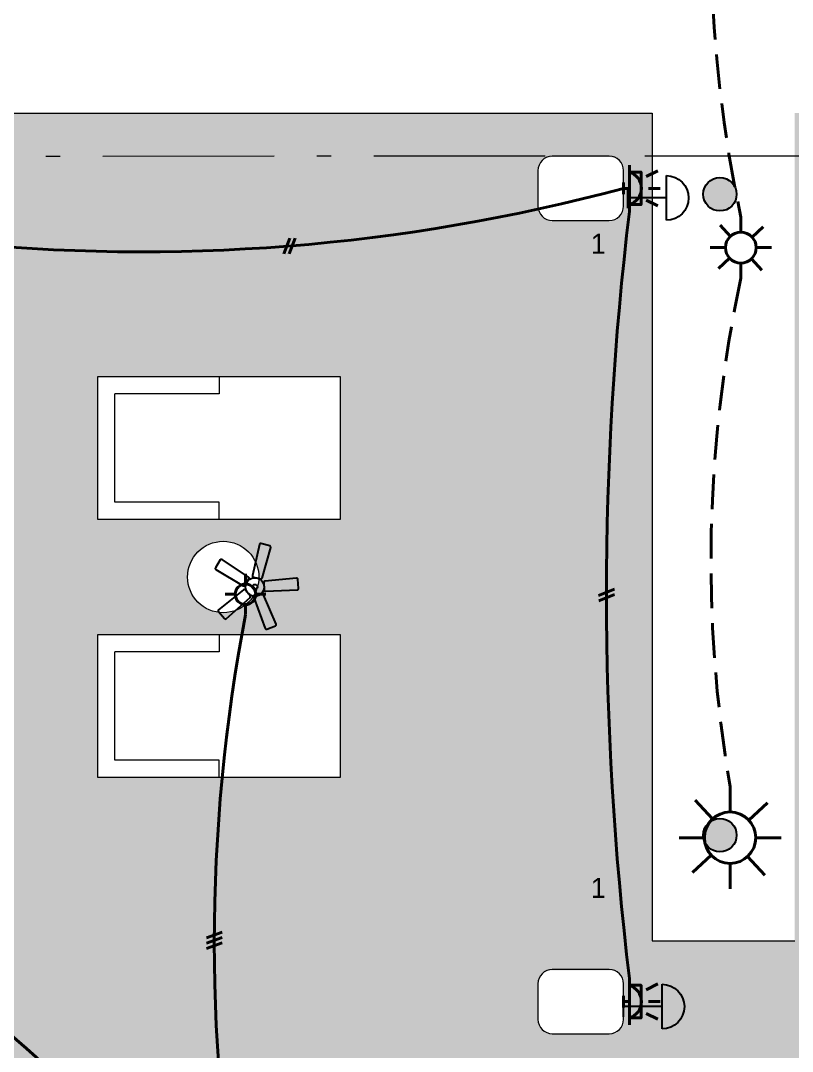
# Model space of a CAD drawing. Header units: metres. Extents: x 14 to 2416, y -346 to 476.
# Drawn here: x 57.78 to 63.18, y -76.9 to -69.68 of the extents above; entities that cross this region are included whole.
import ezdxf

# ---------------------------------------------------------------- set-up
doc = ezdxf.new("R2010")
doc.units = ezdxf.units.M
for name, pattern in [('0', [0]), ('ACAD_ISO10W100', [18, 12, -3, 0, -3]), ('Dash Style-2', [0.694425, 0.48607, -0.208355])]:
    doc.linetypes.add(name, pattern=pattern)
doc.layers.get('0').update_dxf_attribs({"linetype": '0', "lineweight": 20})
for name, color, linetype, lineweight in [('A-ANNO-TEXT', 20, 'Continuous', 13), ('A-WALL', 250, 'Continuous', 20), ('baños', 251, 'Continuous', 0), ('E Salida Luces', 22, 'Continuous', 40), ('E Tuberia Emp Losa', 22, 'Continuous', 40), ('E Tuberia Emp Piso', 24, 'Dash Style-2', 40), ('MOBILIARIOS', 252, 'Continuous', 0), ('piso', 253, 'Continuous', 0)]:
    doc.layers.add(name, color=color, linetype=linetype, lineweight=lineweight)
doc.layers.add('hatch piso', color=253, linetype='Continuous', lineweight=0, transparency=0.7)
doc.layers.add('MAVA Luminarias', color=1, linetype='Continuous')
doc.layers.add('SOLAR', color=7, linetype='ACAD_ISO10W100', lineweight=9, true_color=0xff1414)
doc.styles.add('CENTURY GOTHIC', font='GOTHIC.TTF')

# ---------------------------------------------------------------- blocks, each defined once
blk = doc.blocks.new('A$Cd6acdfdc')
at = {"layer": 'MAVA Luminarias', "transparency": 33554687}
blk.add_hatch(color=2, dxfattribs=at).paths.add_polyline_path([(0, 0.079, 1), (0.158, 0.079, 1)])
at = {"layer": 'MAVA Luminarias', "color": 2, "transparency": 33554687}
blk.add_circle((0.079, 0.079), 0.079, dxfattribs=at)
blk = doc.blocks.new('SCONCE 1')
at = {"layer": 'MAVA Luminarias', "color": 5, "linetype": 'Continuous'}
for p, q in [((-1.374, 0.679), (-1.374, 1.191)), ((-0.931, 0.816), (-0.931, 1.054)), ((-1.374, 0.935), (-0.931, 0.935))]:
    blk.add_line(p, q, dxfattribs=at)
blk.add_arc((-1.374, 0.935), 0.256, 90, 270, dxfattribs=at)
blk = doc.blocks.new('abanico mava')
at = {"layer": 'MAVA Luminarias', "linetype": 'ByBlock', "lineweight": -2, "extrusion": (4.64878e-10, 3.72215e-09, 1), "elevation": 0}
for points in [[(513803.102, 2035248.678), (513803.215, 2035249.086, 0.421374), (513803.203, 2035249.107), (513803.084, 2035249.136, 0.421374), (513803.064, 2035249.124), (513802.972, 2035248.71, 0.407089), (513802.984, 2035248.69), (513803.082, 2035248.666, 0.407089)], [(513802.921, 2035248.69), (513802.567, 2035248.923, 0.421374), (513802.544, 2035248.918), (513802.479, 2035248.814, 0.421374), (513802.485, 2035248.791), (513802.85, 2035248.576, 0.407089), (513802.873, 2035248.581), (513802.926, 2035248.667, 0.407089)], [(513802.993, 2035248.405), (513803.142, 2035248.008, 0.421374), (513803.164, 2035247.998), (513803.278, 2035248.044, 0.421374), (513803.287, 2035248.066), (513803.118, 2035248.455, 0.407089), (513803.096, 2035248.464), (513803.003, 2035248.426, 0.407089)]]:
    blk.add_lwpolyline(points, format="xyb", close=True, dxfattribs=at)
at = {"layer": 'MAVA Luminarias', "linetype": 'ByBlock', "lineweight": -2, "extrusion": (4.64878e-10, 3.72215e-09, 1)}
for points in [[(513803.147, 2035248.501), (513803.57, 2035248.521, 0.421374), (513803.586, 2035248.539), (513803.578, 2035248.661, 0.421374), (513803.559, 2035248.676), (513803.137, 2035248.636, 0.407089), (513803.122, 2035248.618), (513803.129, 2035248.517, 0.407089)], [(513802.854, 2035248.521), (513802.522, 2035248.257, 0.421374), (513802.52, 2035248.233), (513802.599, 2035248.139, 0.421374), (513802.623, 2035248.137), (513802.94, 2035248.418, 0.407089), (513802.942, 2035248.442), (513802.877, 2035248.519, 0.407089)]]:
    blk.add_lwpolyline(points, format="xyb", close=True, dxfattribs=at)
at = {"layer": 'MAVA Luminarias', "linetype": 'ByBlock', "lineweight": -2}
for radius in [0.123, 0.0335]:
    blk.add_circle((513803.004, 2035248.559), radius, dxfattribs=at)
blk = doc.blocks.new('PL BASE 1N NASAS 09')
at = {"layer": 'A-WALL'}
for points in [[(-88.4811, -35.2518), (-88.8811, -35.2518, 0.414214), (-88.9811, -35.3518), (-88.9811, -35.6018, 0.414214), (-88.8811, -35.7018), (-88.4811, -35.7018, 0.414214), (-88.3811, -35.6018), (-88.3811, -35.3518, 0.414214)], [(-88.4811, -40.9497), (-88.8811, -40.9497, 0.414214), (-88.9811, -41.0497), (-88.9811, -41.2997, 0.414214), (-88.8811, -41.3997), (-88.4811, -41.3997, 0.414214), (-88.3811, -41.2997), (-88.3811, -41.0497, 0.414214)]]:
    blk.add_lwpolyline(points, format="xyb", close=True, dxfattribs=at)
at = {"layer": 'piso'}
for p, q in [((-98.0565, -34.9497), (-88.1811, -34.9497)), ((-88.1811, -34.9497), (-88.1811, -40.7497)), ((-88.1811, -40.7497), (-87.1811, -40.7497))]:
    blk.add_line(p, q, dxfattribs=at)
blk = doc.blocks.new('PL MUEBLES 1N NASAS 09')
at = {"layer": 'hatch piso'}
h = blk.add_hatch(dxfattribs=at)
h.set_pattern_fill('AR-BRSTD', color=256, scale=0.002, angle=-90)
h.set_pattern_definition([(270, (32.50438, 232.01007), (0.1354836, -2e-17), []), (0, (32.50438, 232.01007), (0.1354836, 0.2032), [0.1354836, -0.1354836])])
h.paths.add_polyline_path([(77.6423, 53.2549), (75.0805, 53.2549), (75.0805, 47.4481), (74.0805, 47.4481), (74.0805, 53.2536), (64.2055, 53.2536), (64.2055, 52.9536), (68.8805, 52.9536), (68.8805, 32.9536), (64.2055, 32.9536), (64.2055, 32.6536), (74.0805, 32.6536), (74.0805, 38.459), (75.0805, 38.459), (75.0805, 32.6549), (77.6423, 32.6549)])
h.paths.add_polyline_path([(72.263, 46.1088), (72.263, 45.6588), (72.6881, 45.6588), (72.6881, 44.6588), (70.0881, 44.6588), (70.0881, 45.6588), (70.5049, 45.6588), (70.5049, 46.1088)], flags=16)
h.paths.add_polyline_path([(70.1951, 48.5995), (70.1951, 49.5995), (71.8951, 49.5995), (71.8951, 48.5995)], flags=16)
edge = h.paths.add_edge_path(flags=16)
edge.add_arc((73.3805, 47.1481), 0.1, 90, 180, ccw=False)
edge.add_line((73.3805, 47.2481), (73.7805, 47.2481))
edge.add_arc((73.7805, 47.1481), 0.1, 0, 90, ccw=False)
edge.add_line((73.8805, 47.1481), (73.8805, 46.8981))
edge.add_arc((73.7805, 46.8981), 0.1, -90, 0, ccw=False)
edge.add_line((73.7805, 46.7981), (73.3805, 46.7981))
edge.add_arc((73.3805, 46.8981), 0.1, 180, 270, ccw=False)
edge.add_line((73.2805, 46.8981), (73.2805, 47.1481))
edge = h.paths.add_edge_path(flags=16)
edge.add_arc((71.0742, 50.0034), 0.25, 0, 360)
edge = h.paths.add_edge_path(flags=16)
edge.add_ellipse((71.5381, 43.9234), major_axis=(0.8, 0.0085), ratio=0.419259, start_angle=0, end_angle=360)
h.paths.add_polyline_path([(72.6881, 44.3074), (73.4881, 44.3074), (73.4881, 43.5074), (72.6881, 43.5074)], flags=16)
h.paths.add_polyline_path([(70.0881, 44.3074), (70.0881, 43.5074), (69.2881, 43.5074), (69.2881, 44.3074)], flags=16)
h.paths.add_polyline_path([(70.1951, 50.4072), (70.1951, 51.4072), (71.8951, 51.4072), (71.8951, 50.4072)], flags=16)
edge = h.paths.add_edge_path(flags=16)
edge.add_ellipse((71.5381, 41.9837), major_axis=(0.8, -0.0085), ratio=0.419259, start_angle=0, end_angle=360, ccw=False)
h.paths.add_polyline_path([(72.6881, 42.3997), (73.4881, 42.3997), (73.4881, 41.5997), (72.6881, 41.5997)], flags=16)
h.paths.add_polyline_path([(70.0881, 42.3997), (70.0881, 41.5997), (69.2881, 41.5997), (69.2881, 42.3997)], flags=16)
edge = h.paths.add_edge_path(flags=16)
edge.add_line((73.2805, 52.5959), (73.2805, 52.8459))
edge.add_arc((73.3805, 52.8459), 0.1, 90, 180, ccw=False)
edge.add_line((73.3805, 52.9459), (73.7805, 52.9459))
edge.add_arc((73.7805, 52.8459), 0.1, 0, 90, ccw=False)
edge.add_line((73.8805, 52.8459), (73.8805, 52.5959))
edge.add_arc((73.7805, 52.5959), 0.1, -90, 0, ccw=False)
edge.add_line((73.7805, 52.4959), (73.3805, 52.4959))
edge.add_arc((73.3805, 52.5959), 0.1, 180, 270, ccw=False)
h.paths.add_polyline_path([(72.6881, 41.2483), (72.6881, 40.2483), (72.263, 40.2483), (72.263, 39.7983), (70.5049, 39.7983), (70.5049, 40.2483), (70.0881, 40.2483), (70.0881, 41.2483)], flags=16)
edge = h.paths.add_edge_path(flags=16)
edge.add_line((73.3805, 39.099), (73.7805, 39.099))
edge.add_arc((73.7805, 38.999), 0.1, 0, 90, ccw=False)
edge.add_line((73.8805, 38.999), (73.8805, 38.749))
edge.add_arc((73.7805, 38.749), 0.1, -90, 0, ccw=False)
edge.add_line((73.7805, 38.649), (73.3805, 38.649))
edge.add_arc((73.3805, 38.749), 0.1, 180, 270, ccw=False)
edge.add_line((73.2805, 38.749), (73.2805, 38.999))
edge.add_arc((73.3805, 38.999), 0.1, 90, 180, ccw=False)
edge = h.paths.add_edge_path(flags=0)
edge.add_line((70.4837, 36.7952), (70.4399, 36.8229))
edge.add_line((70.4399, 36.8229), (70.4131, 36.7807))
edge.add_line((70.4131, 36.7807), (70.3286, 36.8341))
edge.add_arc((70.195, 36.6229), 0.25, 57.68021, 237.68021)
edge.add_line((70.0613, 36.4116), (70.1458, 36.3581))
edge.add_line((70.1458, 36.3581), (70.1191, 36.3159))
edge.add_line((70.1191, 36.3159), (70.1731, 36.2817))
edge.add_arc((71.2562, 35.9774), 1.125, 133.37096, 164.30948, ccw=False)
edge = h.paths.add_edge_path(flags=16)
edge.add_arc((70.0042, 35.9865), 0.2909, 89.25887, 335.97934, ccw=False)
edge.add_line((70.008, 36.2774), (70.108, 36.2774))
edge.add_line((70.108, 36.2774), (70.108, 36.2274))
edge.add_line((70.108, 36.2274), (70.008, 36.2274))
edge.add_arc((70.008, 35.9774), 0.25, 90, 270)
edge.add_line((70.008, 35.7274), (70.108, 35.7274))
edge.add_line((70.108, 35.7274), (70.108, 35.6774))
edge.add_line((70.108, 35.6774), (70.1799, 35.6774))
edge.add_line((70.1799, 35.6774), (70.1191, 35.639))
edge.add_line((70.1191, 35.639), (70.1458, 35.5967))
edge.add_line((70.1458, 35.5967), (70.0613, 35.5433))
edge.add_arc((70.195, 35.332), 0.25, 122.31979, 302.31979)
edge.add_line((70.3286, 35.1207), (70.4131, 35.1742))
edge.add_line((70.4131, 35.1742), (70.4399, 35.1319))
edge.add_line((70.4399, 35.1319), (70.3554, 35.0785))
edge.add_arc((70.1898, 35.3287), 0.3, 211.27428, 303.49799, ccw=False)
edge.add_arc((70.2847, 34.8472), 0.4791, -37.75931, 137.1635, ccw=False)
edge.add_arc((70.6181, 34.7662), 0.2172, 282.0494, 481.72819)
edge.add_line((70.5039, 34.9509), (70.544, 35.0426))
edge.add_line((70.544, 35.0426), (70.5898, 35.0225))
edge.add_line((70.5898, 35.0225), (70.5497, 34.9309))
edge.add_arc((70.79, 34.8563), 0.2515, -29.97721, 162.74223, ccw=False)
edge.add_line((71.0078, 34.7306), (71.0479, 34.8222))
edge.add_line((71.0479, 34.8222), (71.0937, 34.8022))
edge.add_line((71.0937, 34.8022), (71.1225, 34.8681))
edge.add_line((71.1225, 34.8681), (71.1334, 34.797))
edge.add_line((71.1334, 34.797), (71.1828, 34.8046))
edge.add_line((71.1828, 34.8046), (71.198, 34.7057))
edge.add_arc((71.443, 34.7571), 0.2504, 5.56994, 191.83466, ccw=False)
edge.add_line((71.6922, 34.7814), (71.6771, 34.8802))
edge.add_line((71.6771, 34.8802), (71.7265, 34.8878))
edge.add_line((71.7265, 34.8878), (71.7156, 34.9588))
edge.add_line((71.7156, 34.9588), (71.7628, 34.9046))
edge.add_line((71.7628, 34.9046), (71.8005, 34.9374))
edge.add_line((71.8005, 34.9374), (71.8662, 34.862))
edge.add_arc((72.0737, 35.0044), 0.2516, 47.58671, 214.45746, ccw=False)
edge.add_line((72.2434, 35.1902), (72.1778, 35.2656))
edge.add_line((72.1778, 35.2656), (72.2155, 35.2984))
edge.add_line((72.2155, 35.2984), (72.1612, 35.3608))
edge.add_line((72.1612, 35.3608), (72.2391, 35.3331))
edge.add_line((72.2391, 35.3331), (72.2559, 35.3802))
edge.add_line((72.2559, 35.3802), (72.3501, 35.3468))
edge.add_arc((72.4234, 35.586), 0.2502, 67.92435, 252.95457, ccw=False)
edge.add_line((72.5175, 35.8179), (72.4233, 35.8514))
edge.add_line((72.4233, 35.8514), (72.44, 35.8985))
edge.add_line((72.44, 35.8985), (72.3723, 35.9226))
edge.add_line((72.3723, 35.9226), (72.4424, 35.9384))
edge.add_line((72.4424, 35.9384), (72.4313, 35.9872))
edge.add_line((72.4313, 35.9872), (72.5289, 36.0093))
edge.add_arc((72.4445, 36.2465), 0.2518, 95.95001, 289.56847, ccw=False)
edge.add_line((72.4184, 36.4969), (72.3209, 36.4749))
edge.add_line((72.3209, 36.4749), (72.3099, 36.5236))
edge.add_line((72.3099, 36.5236), (72.2397, 36.5077))
edge.add_line((72.2397, 36.5077), (72.2905, 36.5587))
edge.add_line((72.2905, 36.5587), (72.2551, 36.594))
edge.add_line((72.2551, 36.594), (72.3257, 36.6648))
edge.add_arc((72.1487, 36.8413), 0.25, 315.07903, 495.07903)
edge.add_line((71.9717, 37.0178), (71.9011, 36.947))
edge.add_line((71.9011, 36.947), (71.8657, 36.9823))
edge.add_line((71.8657, 36.9823), (71.9363, 37.0531))
edge.add_arc((72.1119, 36.9416), 0.2081, -66.66126, 147.57331, ccw=False)
edge.add_arc((72.46, 37.8666), 1.1473, 197.48909, 256.61195, ccw=False)
edge.add_arc((71.3445, 37.2226), 0.3, -4.05695, 85.94305, ccw=False)
edge.add_line((71.6438, 37.2013), (71.6367, 37.1016))
edge.add_line((71.6367, 37.1016), (71.5868, 37.1051))
edge.add_line((71.5868, 37.1051), (71.5939, 37.2049))
edge.add_arc((71.3445, 37.2226), 0.25, 355.94305, 535.94305)
edge.add_line((71.0952, 37.2403), (71.0881, 37.1405))
edge.add_line((71.0881, 37.1405), (71.0382, 37.144))
edge.add_line((71.0382, 37.144), (71.0331, 37.0723))
edge.add_line((71.0331, 37.0723), (70.9991, 37.1357))
edge.add_line((70.9991, 37.1357), (70.955, 37.112))
edge.add_line((70.955, 37.112), (70.9077, 37.2001))
edge.add_arc((70.4179, 37.5831), 0.6217, 274.55284, 321.97284, ccw=False)
edge.add_line((70.4673, 36.9633), (70.5146, 36.8752))
edge.add_line((70.5146, 36.8752), (70.4706, 36.8515))
edge.add_line((70.4706, 36.8515), (70.4233, 36.9396))
edge.add_arc((70.6845, 37.0871), 0.3, 117.21733, 209.44104, ccw=False)
edge.add_arc((71.7235, 36.3655), 1.5363, 139.95915, 198.89214)
edge = h.paths.add_edge_path(flags=0)
edge.add_arc((71.2562, 35.9774), 0.7, 0, 360)
edge = h.paths.add_edge_path(flags=16)
edge.add_line((73.3805, 33.4111), (73.7805, 33.4111))
edge.add_arc((73.7805, 33.3111), 0.1, 0, 90, ccw=False)
edge.add_line((73.8805, 33.3111), (73.8805, 33.0611))
edge.add_arc((73.7805, 33.0611), 0.1, -90, 0, ccw=False)
edge.add_line((73.7805, 32.9611), (73.3805, 32.9611))
edge.add_arc((73.3805, 33.0611), 0.1, 180, 270, ccw=False)
edge.add_line((73.2805, 33.0611), (73.2805, 33.3111))
edge.add_arc((73.3805, 33.3111), 0.1, 90, 180, ccw=False)
at = {"layer": 'MOBILIARIOS', "transparency": 33554684}
for p, q in [((70.1951, 50.4072), (70.1951, 51.4072)), ((70.1951, 51.4072), (71.8951, 51.4072)), ((71.0451, 51.4072), (71.0451, 51.2872)), ((71.8951, 51.4072), (71.8951, 50.4072)), ((70.3151, 50.5272), (70.3151, 51.2872)), ((71.0451, 51.2872), (70.3151, 51.2872)), ((71.0451, 50.5272), (70.3151, 50.5272)), ((71.0451, 50.4072), (71.0451, 50.5272)), ((71.8951, 50.4072), (70.1951, 50.4072)), ((70.1951, 48.5995), (70.1951, 49.5995)), ((70.1951, 49.5995), (71.8951, 49.5995)), ((71.0451, 49.5995), (71.0451, 49.4795)), ((71.8951, 49.5995), (71.8951, 48.5995)), ((70.3151, 48.7195), (70.3151, 49.4795)), ((71.0451, 49.4795), (70.3151, 49.4795)), ((71.0451, 48.7195), (70.3151, 48.7195)), ((71.0451, 48.5995), (71.0451, 48.7195)), ((71.8951, 48.5995), (70.1951, 48.5995))]:
    blk.add_line(p, q, dxfattribs=at)
blk.add_circle((71.0742, 50.0034), 0.25, dxfattribs=at)
at = {"layer": 'baños'}
blk.add_blockref('PL BASE 1N NASAS 09', (162.2615, 88.2033), dxfattribs=at)
blk = doc.blocks.new('A$Cbef68299')
blk.add_blockref('PL MUEBLES 1N NASAS 09', (-30.7659, -32.0535))
blk = doc.blocks.new('A$Cc5be7df0')
at = {"layer": 'SOLAR', "ltscale": 0.1}
blk.add_lwpolyline([(50.6493, 18.241), (12.7705, 18.2411), (13.2139, 38.2316), (50.9852, 38.2377)], close=True, dxfattribs=at)
at = {"layer": 'A-ANNO-TEXT'}
blk.add_blockref('A$Cbef68299', (4.1493, 17.337), dxfattribs=at)
blk = doc.blocks.new('*U370')
for p, q in [((0.03, 1.37), (-1.05, -1.48)), ((0.99, 1.37), (-0.09, -1.48))]:
    blk.add_line(p, q)
blk = doc.blocks.new('*U536')
at = {"xscale": 0.03937007874015749, "yscale": 0.03937007874015749, "zscale": 0.03937007874015749, "rotation": 179.5681594447397}
blk.add_blockref('*U370', (-0.0012, -0.0022), dxfattribs=at)
blk = doc.blocks.new('*U521')
at = {"xscale": 0.03937007874015749, "yscale": 0.03937007874015749, "zscale": 0.03937007874015749, "rotation": 180.3457966318622}
blk.add_blockref('*U370', (-0.0012, -0.0023), dxfattribs=at)
blk = doc.blocks.new('*U466')
at = {"layer": 'E Salida Luces'}
for p, q in [((0.0408, 0.163), (0.0408, 0.0815)), ((0.0408, -0.0815), (0.0408, 0.0815)), ((0.2394, 0.1234), (0.1579, 0.0828)), ((0, 0.0408), (0, -0.0408)), ((0.0408, 0), (0, 0)), ((0.2574, 0), (0.1759, 0)), ((0.0408, -0.0815), (0.0408, -0.163)), ((0.2394, -0.1234), (0.1579, -0.0828))]:
    blk.add_line(p, q, dxfattribs=at)
blk.add_lwpolyline([(0.0408, -0.1142), (0.1223, -0.1142), (0.1223, 0.1142), (0.0408, 0.1142)], close=True, dxfattribs=at)
blk.add_arc((0.0052, 0), 0.1196, 287.31428, 72.68572, dxfattribs=at)
blk = doc.blocks.new('Luz Jardin')
at = {"layer": 'E Salida Luces', "linetype": 'Continuous'}
for p, q in [((0, 0.3583), (0, 0.1807)), ((-0.1319, 0.1232), (-0.262, 0.2441)), ((0.1225, 0.1326), (0.2434, 0.2627)), ((-0.3576, 0.0007), (-0.18, 0.0007)), ((0.18, 0.0007), (0.3576, 0.0007)), ((-0.2434, -0.2613), (-0.1225, -0.1312)), ((0.262, -0.2427), (0.1319, -0.1218)), ((0, -0.1793), (0, -0.3569))]:
    blk.add_line(p, q, dxfattribs=at)
blk.add_circle((0, 0.0007), 0.18, dxfattribs=at)
blk = doc.blocks.new('*U522')
at = {"layer": 'E Salida Luces', "linetype": 'Continuous'}
for p, q in [((0, 0.358), (0, 0.181)), ((-0.358, 0.001), (-0.18, 0.001)), ((0.18, 0.001), (0.358, 0.001)), ((0, -0.179), (0, -0.357))]:
    blk.add_line(p, q, dxfattribs=at)
blk.add_circle((0, 0.001), 0.18, dxfattribs=at)
blk = doc.blocks.new('*U518')
at = {"xscale": 0.03937007874015749, "yscale": 0.03937007874015749, "zscale": 0.03937007874015749, "rotation": 89.87323431629129}
blk.add_blockref('*U370', (-0.0023, 0.0012), dxfattribs=at)

msp = doc.modelspace()

# ---------------------------------------------------------------- linework, layer by layer
at = {"layer": 'E Salida Luces'}
for centre, radius, start, end in [((58.6272, -58.2814), 13.0168, 263.96626, 285.02454), ((84.4604, -73.7022), 22.5784, 173.16798, 186.83202), ((71.3416, -76.1405), 12.2087, 169.13958, 190.86042), ((53.1295, -82.1264), 7.0358, 30.23092, 54.24245)]:
    msp.add_arc(centre, radius, start, end, dxfattribs=at)
at = {"layer": 'E Tuberia Emp Piso', "ltscale": 0.5}
for centre, start, end in [((72.0776, -69.0754), 170.37118, 192.06986), ((72.0776, -73.4621), 167.93014, 189.62882)]:
    msp.add_arc(centre, 9.4632, start, end, dxfattribs=at)

# ---------------------------------------------------------------- block references
at = {"layer": 'A-ANNO-TEXT'}
msp.add_blockref('A$Cc5be7df0', (14.7377, -108.8632), dxfattribs=at)
at = {"layer": 'E Salida Luces', "color": 1}
for p in [(62.0016, -70.8532), (62.0016, -76.5511)]:
    msp.add_blockref('*U466', p, dxfattribs=at)
at = {"layer": 'E Salida Luces', "rotation": 180}
for name, p, xscale, yscale, zscale in [('Luz Jardin', (62.8237, -71.2683), -0.6, 0.6, 0.6), ('*U522', (59.3516, -73.6969), 0.4, 0.4, 0.4)]:
    msp.add_blockref(name, p, dxfattribs=dict(at, xscale=xscale, yscale=yscale, zscale=zscale))
at = {"layer": 'E Salida Luces', "xscale": -1, "rotation": 180}
msp.add_blockref('Luz Jardin', (62.7478, -75.4019), dxfattribs=at)
at = {"layer": 'E Tuberia Emp Losa', "yscale": 0.9842519685039484, "zscale": 0.9842519685039484}
for name, p, xscale, rotation in [('*U518', (59.6597, -71.2572), 0.9842519685039484, 90.00000000000001), ('*U536', (61.882, -73.7022), -0.9842519685039484, 90), ('*U521', (59.1329, -76.1405), -0.9842519685039484, 90), ('*U521', (59.1331, -76.1033), -0.9842519685039484, 90)]:
    msp.add_blockref(name, p, dxfattribs=dict(at, xscale=xscale, rotation=rotation))
at = {"layer": 'MAVA Luminarias', "color": 251, "xscale": -0.6101999921123585, "yscale": 0.6101999921123585, "zscale": 0.6101999921123585}
for p in [(61.4632, -71.491), (61.4332, -77.1566)]:
    msp.add_blockref('SCONCE 1', p, dxfattribs=at)
at = {"layer": 'MAVA Luminarias'}
for name, p, xscale, yscale, zscale in [('A$Cd6acdfdc', (62.56, -71.0118), 1.483214008569871, 1.483214008569871, 1.483214008569871), ('abanico mava', (-270587.5549, -1072145.7349), 0.5267524126646371, 0.5267524126646371, 0.5267524126646371), ('A$Cd6acdfdc', (62.56, -75.5022), 1.483214008569871, 1.483214008569871, 1.483214008569871)]:
    msp.add_blockref(name, p, dxfattribs=dict(at, xscale=xscale, yscale=yscale, zscale=zscale))

# ---------------------------------------------------------------- texts
at = {"layer": 'E Tuberia Emp Losa', "char_height": 0.14, "width": 0.276812, "attachment_point": 5, "style": 'CENTURY GOTHIC'}
for insert in [(61.8242, -71.2415), (61.8242, -75.7548)]:
    msp.add_mtext('1 ', dxfattribs=dict(at, insert=insert))

doc.saveas('drawing.dxf')
